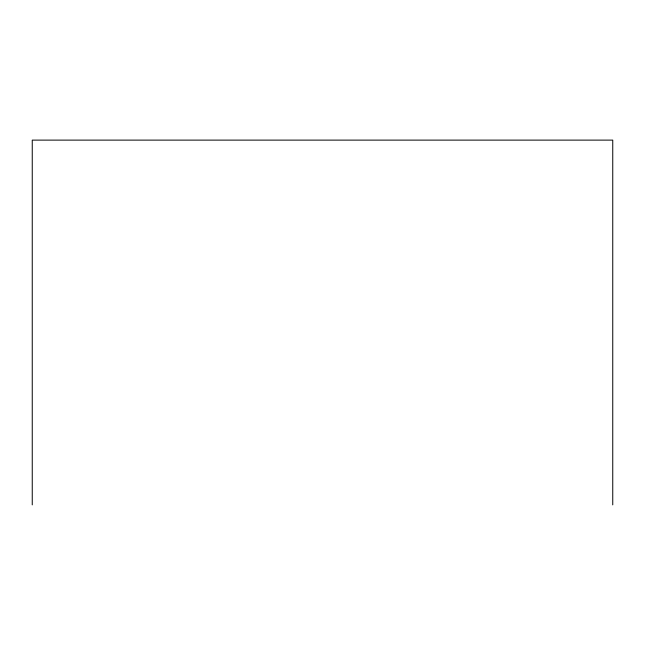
<?xml version="1.0" encoding="UTF-8"?>
<svg xmlns="http://www.w3.org/2000/svg" width="645" height="645" viewBox="0 0 645 645"><rect width="100%" height="100%" fill="white"/><g stroke="black" fill="none" stroke-linecap="round" stroke-linejoin="round"><path stroke-width="0.97" d="M612.75 504.882L612.75 140.118L32.25 140.118L32.25 504.882"/></g></svg>
